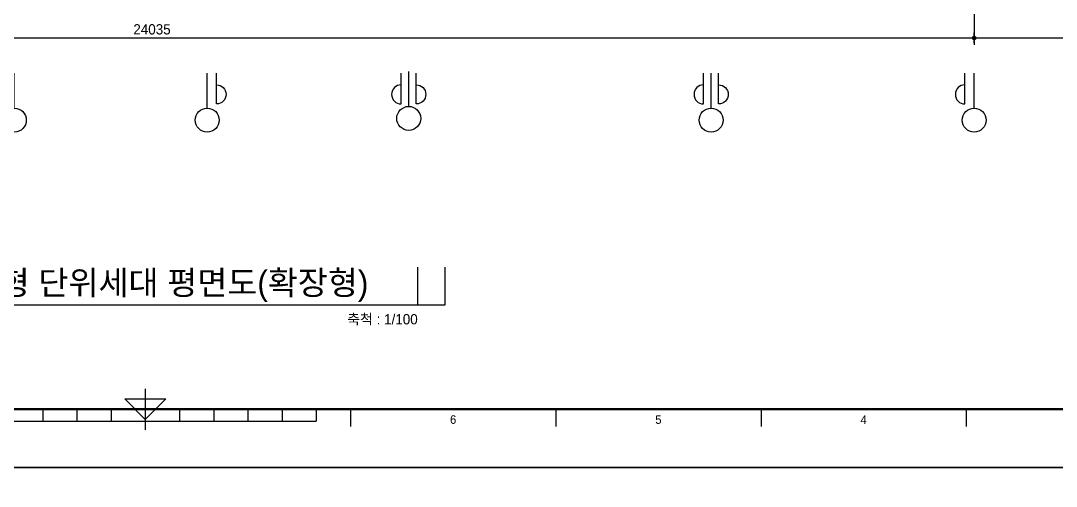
# Model space of a CAD drawing. Header units: millimetres. Extents: x -24416 to 92204, y -190080 to 23760.
# Drawn here: x 69383 to 84520, y -130955 to -124154 of the extents above; entities that cross this region are included whole.
import ezdxf
from ezdxf.enums import TextEntityAlignment as Align
from ezdxf.xclip import XClip

# ---------------------------------------------------------------- set-up
doc = ezdxf.new("R2010")
doc.units = ezdxf.units.MM
doc.header["$LTSCALE"] = 50
doc.header["$XCLIPFRAME"] = 0
doc.linetypes.add('AUDIT_D_220706163347-0', pattern=[0])
doc.linetypes.add('CEN', pattern=[62, 60, -1, 0, -1])
doc.layers.get('defpoints').update_dxf_attribs({"color": 139})
for name, color, linetype in [('A-치수', 7, 'AUDIT_D_220706163347-0'), ('AA-BORD-FORM', 7, 'Continuous'), ('AA-BORD-TEXT', 3, 'Continuous'), ('AA-XXXX-DIMS', 7, 'Continuous'), ('AA-XXXX-SYMB', 7, 'Continuous'), ('AA-XXXX-TEXT', 3, 'Continuous'), ('CEN_CON', 1, 'CEN'), ('CONC', 2, 'Continuous'), ('DIM', 7, 'AUDIT_D_220706163347-0')]:
    doc.layers.add(name, color=color, linetype=linetype)
doc.layers.add('Defpoint', color=135, linetype='Continuous', plot=False)
doc.layers.add('MC', color=135, linetype='Continuous', plot=False)
doc.styles.add('HAUD01', font='Dotum.ttf')
doc.styles.add('맑은고딕', font='malgun.ttf', dxfattribs={"width": 0.9})
doc.dimstyles.new('DIM-50', dxfattribs={"dimscale": 50, "dimtxt": 3, "dimasz": 1, "dimexe": 2, "dimexo": 2, "dimgap": 1, "dimtad": 1, "dimdec": 0, "dimzin": 0, "dimdsep": 46, "dimtxsty": '맑은고딕', "dimblk1": 'DIMDOT', "dimblk2": 'DIMDOT', "dimsah": 1, "dimcen": 0.09, "dimdle": 2, "dimclrd": 7, "dimclre": 7, "dimclrt": 3, "dimadec": 0, "dimazin": 0, "dimtfac": 1, "dimtdec": 0, "dimtix": 1, "dimtmove": 2, "dimatfit": 3, "dimldrblk": 'DIMDOT', "dimfxl": 1, "dimtolj": 1, "dimtzin": 0, "dimarcsym": 0})

# ---------------------------------------------------------------- blocks, each defined once
blk = doc.blocks.new('U-121B(확장)1', base_point=(292392, -178478))
at = {"layer": 'CEN_CON'}
blk.add_line((292697, -178778), (292697, -168143), dxfattribs=at)
at = {"layer": 'CONC'}
blk.add_line((292392, -178478), (292392, -169033), dxfattribs=at)
at = {"layer": 'MC'}
blk.add_line((292832, -178778), (292832, -168143), dxfattribs=at)
blk = doc.blocks.new('중심')
at = {"layer": 'DIM'}
blk.add_line((-350, 0), (0, 0), dxfattribs=at)
blk.add_circle((-470, 0), 120, dxfattribs=at)
blk = doc.blocks.new('DIMDOT')
at = {"layer": 'AA-XXXX-DIMS'}
for p, q in [((-1.5, 0), (1.5, 0)), ((0, -1.5), (0, 1.5))]:
    blk.add_line(p, q, dxfattribs=at)
for radius in [0.5, 0.25]:
    blk.add_circle((0, 0), radius, dxfattribs=at)
blk = doc.blocks.new('*D708')
at = {"layer": 'defpoints', "color": 0, "transparency": 16777216}
for p in [(9131, -146166), (33166, -146166), (33166, -148166)]:
    blk.add_point(p, dxfattribs=at)
at = {"layer": 'DIM', "color": 7, "lineweight": -2, "transparency": 16777216}
for p, q in [((9131, -146266), (9131, -148266)), ((33166, -146266), (33166, -148266)), ((9181, -148166), (33116, -148166))]:
    blk.add_line(p, q, dxfattribs=at)
at = {"layer": 'DIM', "color": 7, "lineweight": -2, "transparency": 16777216, "xscale": 50, "yscale": 50, "zscale": 50, "rotation": 180}
blk.add_blockref('DIMDOT', (9131, -148166), dxfattribs=at)
at = {"layer": 'DIM', "color": 7, "lineweight": -2, "transparency": 16777216, "xscale": 50, "yscale": 50, "zscale": 50}
blk.add_blockref('DIMDOT', (33166, -148166), dxfattribs=at)
at = {"layer": 'DIM', "color": 3, "transparency": 16777216, "insert": (21148, -148041), "char_height": 150, "attachment_point": 5, "style": 'HAUD01'}
blk.add_mtext('\\A1;24035', dxfattribs=at)
blk = doc.blocks.new('XR-FORM 청주월명')
at = {"layer": 'AA-BORD-FORM', "color": 2}
for p, q in [((421, 23), (421, 11)), ((391, 17), (391, 13.5)), ((401, 17), (401, 13.5)), ((411, 17), (411, 13.5)), ((431, 17), (431, 13.5)), ((441, 17), (441, 13.5)), ((451, 17), (451, 13.5)), ((461, 17), (461, 13.5)), ((471, 17), (471, 13.5)), ((481, 17), (481, 12)), ((541, 17), (541, 12)), ((601, 17), (601, 12)), ((661, 17), (661, 12)), ((371, 13.5), (471, 13.5))]:
    blk.add_line(p, q, dxfattribs=at)
at = {"layer": 'AA-BORD-FORM', "color": 1}
blk.add_lwpolyline([(0, 0), (841, 0), (841, 594), (0, 594)], close=True, dxfattribs=at)
at = {"layer": 'AA-BORD-FORM', "color": 2, "const_width": 0.682}
blk.add_lwpolyline([(21, 17), (21, 577), (821, 577), (821, 17)], close=True, dxfattribs=at)
at = {"layer": 'AA-BORD-FORM', "color": 2}
blk.add_lwpolyline([(427, 20), (421, 14), (415, 20)], close=True, dxfattribs=at)
at = {"layer": 'AA-BORD-TEXT', "color": 7, "style": 'HAUD01'}
for s, p in [('6', (511, 13.99)), ('5', (571, 13.99)), ('4', (631, 13.95))]:
    blk.add_text(s, height=2.5, dxfattribs=at).set_placement(p, align=Align.MIDDLE_CENTER)
blk = doc.blocks.new('DIM-1108')
at = {"layer": 'DIM'}
for points in [[(22090.6, -148850.3, -1), (22090.6, -149130.3), (22090.6, -148680.3)], [(24790.6, -148850.3, 1), (24790.6, -149130.3), (24790.6, -148680.3)], [(25010.6, -148850.3, -1), (25010.6, -149130.3), (25010.6, -148680.3)], [(29210.6, -148850.3, 1), (29210.6, -149130.3), (29210.6, -148680.3)], [(29430.6, -148850.3, -1), (29430.6, -149130.3), (29430.6, -148680.3)], [(33030.6, -148850.3, 1), (33030.6, -149130.3), (33030.6, -148680.3)]]:
    blk.add_lwpolyline(points, format="xyb", dxfattribs=at)
at = {"layer": 'A-치수', "xscale": 1.458333333333342, "yscale": 1.458333333333342, "zscale": 1.458333333333342, "rotation": 90}
for p in [(19135.6, -148680.3), (21955.6, -148680.3), (24900.6, -148655.3), (29320.6, -148680.3), (33165.6, -148680.3)]:
    blk.add_blockref('중심', p, dxfattribs=at)
at = {"layer": 'DIM'}
dim = blk.add_linear_dim(base=(33165.6, -148165.9), p1=(9130.6, -146165.9), p2=(33165.6, -146165.9), angle=180, dimstyle='DIM-50', override={"dimscale": 50, "dimtxsty": 'HAUD01'}, dxfattribs=at)
dim.commit()
dim.dimension.update_dxf_attribs({"geometry": '*D708', "text_midpoint": (21148.1, -148040.8)})

msp = doc.modelspace()

# ---------------------------------------------------------------- linework, layer by layer
at = {"layer": 'AA-XXXX-SYMB', "color": 3}
msp.add_line((66822, -128306), (75586, -128306), dxfattribs=at)
at = {"layer": 'Defpoint'}
for p, q in [((75186, -128306), (75186, -127756)), ((75586, -128306), (75586, -127756))]:
    msp.add_line(p, q, dxfattribs=at)
at = {"layer": 'defpoints'}
msp.add_lwpolyline([(86520, -107031), (52655, -107031), (52655, -124406), (86520, -124406)], close=True, dxfattribs=at)

# ---------------------------------------------------------------- block references
msp.add_blockref('DIM-1108', (50154, 23760))
at = {"xscale": 50, "yscale": 50, "zscale": 50}
for p in [(50154, -130680), (50154, -160380)]:
    msp.add_blockref('XR-FORM 청주월명', p, dxfattribs=at)
ref = msp.add_blockref('U-121B(확장)1', (83195, -125201))
XClip(ref).set_block_clipping_path([(263851.77152699, -175682.7726251347), (293717.3338747716, -162307.7726251347)])

# ---------------------------------------------------------------- texts
at = {"layer": 'AA-XXXX-TEXT', "style": 'HAUD01'}
msp.add_text('P122㎡B형 단위세대 평면도(확장형)', height=350, dxfattribs=at).set_placement((67222, -128156))
at = {"layer": 'AA-XXXX-TEXT', "insert": (75186, -128606), "char_height": 150, "attachment_point": 9, "style": 'HAUD01'}
msp.add_mtext('축척 : 1/100', dxfattribs=at)

doc.saveas('drawing.dxf')
